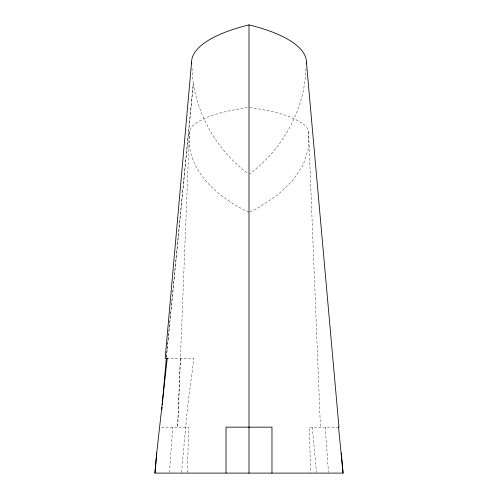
<?xml version="1.0" encoding="UTF-8"?>
<svg xmlns="http://www.w3.org/2000/svg" width="498" height="498" viewBox="0 0 498 498"><rect width="100%" height="100%" fill="white"/><g stroke="black" fill="none" stroke-linecap="round" stroke-linejoin="round"><path stroke-width="0.37" stroke-dasharray="2.49 1.87" d="M249.753 107.176C269.2 111.172 290.988 113.407 306.569 126.816L308.561 131.877L308.492 148.547L303.201 164.9L292.843 180.488L277.716 194.911L258.275 207.809L249.66 211.911M187.497 472.334L188.555 427.16L160.499 427.16M247.494 107.307C228.289 111.266 206.801 113.556 191.431 126.816L189.439 131.877L177.655 427.16L180.401 358.243M169.507 472.334L172.725 427.16M305.94 68.463C304.689 109.909 282.59 149.307 249.573 173.983M181.515 472.334L187.453 407.955L193.884 358.243L167.789 358.243M166.438 356.973L193.28 83.882L192.06 68.463M166.326 357.471L166.631 354.377M166.706 353.605L193.28 83.882C199.262 119.327 219.076 151.927 247.848 173.491M338.534 427.16L309.414 427.16L310.503 472.334M249 212.229C217.987 197.893 184.789 169.656 189.439 131.877M312.246 427.16L316.485 472.334M325.206 427.16L328.493 472.334M308.561 131.877L320.419 427.16"/><path stroke-width="0.75" d="M167.247 358.243L156.733 452.919L154.94 473.1L343.066 473.1L338.534 427.16M161.9 409.505L162.08 407.19M162.261 404.874L166.307 358.243M306.307 63.837L306.426 62.294A143.567 46.744 0 0 0 249 24.9A143.567 46.744 0 0 0 191.574 62.294L165.174 358.243L167.789 358.243M154.934 473.1L156.733 452.919M338.459 427.16L338.97 427.16L306.426 62.294M341.267 452.919L343.066 473.1M191.574 62.294L191.693 63.837M271.97 473.1L271.97 427.16L226.03 427.16L226.03 473.1M249 24.9L249 427.16M249 427.29L249 473.1"/></g></svg>
